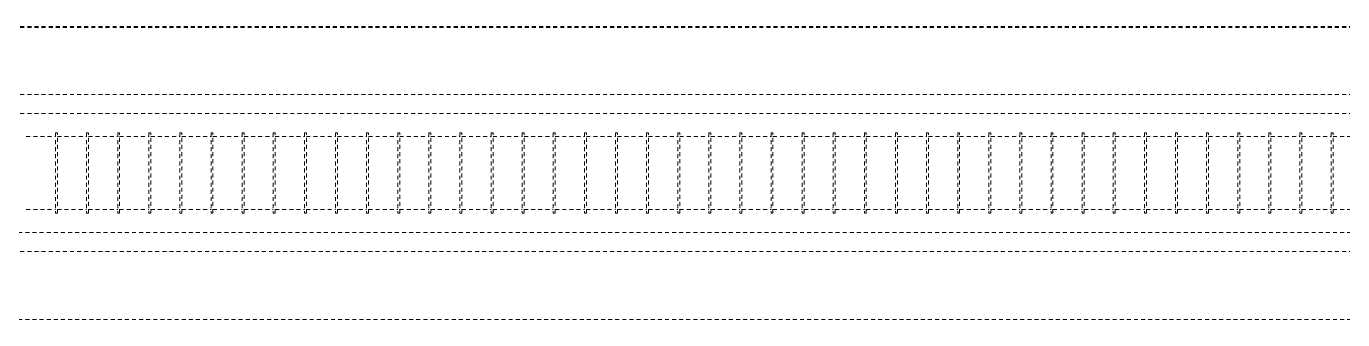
# Model space of a CAD drawing. Header units: inches. Extents: x -1263 to 2214, y -160 to 2229.
# Drawn here: x 879.26 to 920.94, y 1283.05 to 1292.32 of the extents above; entities that cross this region are included whole.
import ezdxf

# ---------------------------------------------------------------- set-up
doc = ezdxf.new("R2010")
doc.units = ezdxf.units.IN
doc.header["$MEASUREMENT"] = 0
doc.linetypes.add('Demolished', pattern=[0.1875, 0.125, -0.0625])
doc.layers.add('E-LITE-EQPM', color=33, linetype='Demolished', lineweight=9)

# ---------------------------------------------------------------- blocks, each defined once
blk = doc.blocks.new('L-Pendant-Axis-LT-Louver - L-Pendant-Axis-LT-Louver-V42-6TH FLOOR RCP DEMO')
at = {"layer": 'E-LITE-EQPM', "color": 7}
for p, q in [((72.594, 4.635), (-72.594, 4.635)), ((-72.594, 2.485), (72.594, 2.485)), ((72.594, 1.881), (-72.594, 1.881)), ((-37.955, -1.265), (-37.955, 1.265)), ((-37.893, 1.265), (-37.955, 1.265)), ((-37.893, 1.265), (-37.893, -1.265)), ((-36.97, -1.265), (-36.97, 1.265)), ((-36.908, 1.265), (-36.97, 1.265)), ((-36.908, 1.265), (-36.908, -1.265)), ((-35.985, -1.265), (-35.985, 1.265)), ((-35.923, 1.265), (-35.985, 1.265)), ((-35.923, 1.265), (-35.923, -1.265)), ((-35, -1.265), (-35, 1.265)), ((-34.938, 1.265), (-35, 1.265)), ((-34.938, 1.265), (-34.938, -1.265)), ((-34.015, -1.265), (-34.015, 1.265)), ((-33.953, 1.265), (-34.015, 1.265)), ((-33.953, 1.265), (-33.953, -1.265)), ((-33.03, -1.265), (-33.03, 1.265)), ((-32.968, 1.265), (-33.03, 1.265)), ((-32.968, 1.265), (-32.968, -1.265)), ((-32.045, -1.265), (-32.045, 1.265)), ((-31.983, 1.265), (-32.045, 1.265)), ((-31.983, 1.265), (-31.983, -1.265)), ((-31.06, -1.265), (-31.06, 1.265)), ((-30.998, 1.265), (-31.06, 1.265)), ((-30.998, 1.265), (-30.998, -1.265)), ((-30.075, -1.265), (-30.075, 1.265)), ((-30.012, 1.265), (-30.075, 1.265)), ((-30.012, 1.265), (-30.012, -1.265)), ((-29.09, -1.265), (-29.09, 1.265)), ((-29.027, 1.265), (-29.09, 1.265)), ((-29.027, 1.265), (-29.027, -1.265)), ((-28.105, -1.265), (-28.105, 1.265)), ((-28.042, 1.265), (-28.105, 1.265)), ((-28.042, 1.265), (-28.042, -1.265)), ((-27.12, -1.265), (-27.12, 1.265)), ((-27.057, 1.265), (-27.12, 1.265)), ((-27.057, 1.265), (-27.057, -1.265)), ((-26.135, -1.265), (-26.135, 1.265)), ((-26.072, 1.265), (-26.135, 1.265)), ((-26.072, 1.265), (-26.072, -1.265)), ((-25.15, -1.265), (-25.15, 1.265)), ((-25.087, 1.265), (-25.15, 1.265)), ((-25.087, 1.265), (-25.087, -1.265)), ((-24.165, -1.265), (-24.165, 1.265)), ((-24.102, 1.265), (-24.165, 1.265)), ((-24.102, 1.265), (-24.102, -1.265)), ((-23.18, -1.265), (-23.18, 1.265)), ((-23.117, 1.265), (-23.18, 1.265)), ((-23.117, 1.265), (-23.117, -1.265)), ((-22.195, -1.265), (-22.195, 1.265)), ((-22.132, 1.265), (-22.195, 1.265)), ((-22.132, 1.265), (-22.132, -1.265)), ((-21.21, -1.265), (-21.21, 1.265)), ((-21.147, 1.265), (-21.21, 1.265)), ((-21.147, 1.265), (-21.147, -1.265)), ((-20.225, -1.265), (-20.225, 1.265)), ((-20.162, 1.265), (-20.225, 1.265)), ((-20.162, 1.265), (-20.162, -1.265)), ((-19.24, -1.265), (-19.24, 1.265)), ((-19.177, 1.265), (-19.24, 1.265)), ((-19.177, 1.265), (-19.177, -1.265)), ((-18.254, -1.265), (-18.254, 1.265)), ((-18.192, 1.265), (-18.254, 1.265)), ((-18.192, 1.265), (-18.192, -1.265)), ((-17.269, -1.265), (-17.269, 1.265)), ((-17.207, 1.265), (-17.269, 1.265)), ((-17.207, 1.265), (-17.207, -1.265)), ((-16.284, -1.265), (-16.284, 1.265)), ((-16.222, 1.265), (-16.284, 1.265)), ((-16.222, 1.265), (-16.222, -1.265)), ((-15.299, -1.265), (-15.299, 1.265)), ((-15.237, 1.265), (-15.299, 1.265)), ((-15.237, 1.265), (-15.237, -1.265)), ((-14.314, -1.265), (-14.314, 1.265)), ((-14.252, 1.265), (-14.314, 1.265)), ((-14.252, 1.265), (-14.252, -1.265)), ((-13.329, -1.265), (-13.329, 1.265)), ((-13.267, 1.265), (-13.329, 1.265)), ((-13.267, 1.265), (-13.267, -1.265)), ((-12.344, -1.265), (-12.344, 1.265)), ((-12.282, 1.265), (-12.344, 1.265)), ((-12.282, 1.265), (-12.282, -1.265)), ((-11.359, -1.265), (-11.359, 1.265)), ((-11.297, 1.265), (-11.359, 1.265)), ((-11.297, 1.265), (-11.297, -1.265)), ((-10.374, -1.265), (-10.374, 1.265)), ((-10.312, 1.265), (-10.374, 1.265)), ((-10.312, 1.265), (-10.312, -1.265)), ((-9.389, -1.265), (-9.389, 1.265)), ((-9.327, 1.265), (-9.389, 1.265)), ((-9.327, 1.265), (-9.327, -1.265)), ((-8.404, -1.265), (-8.404, 1.265)), ((-8.342, 1.265), (-8.404, 1.265)), ((-8.342, 1.265), (-8.342, -1.265)), ((-7.419, -1.265), (-7.419, 1.265)), ((-7.357, 1.265), (-7.419, 1.265)), ((-7.357, 1.265), (-7.357, -1.265)), ((-6.434, -1.265), (-6.434, 1.265)), ((-6.372, 1.265), (-6.434, 1.265)), ((-6.372, 1.265), (-6.372, -1.265)), ((-5.449, -1.265), (-5.449, 1.265)), ((-5.386, 1.265), (-5.449, 1.265)), ((-5.386, 1.265), (-5.386, -1.265)), ((-4.464, -1.265), (-4.464, 1.265)), ((-4.401, 1.265), (-4.464, 1.265)), ((-4.401, 1.265), (-4.401, -1.265)), ((-3.479, -1.265), (-3.479, 1.265)), ((-3.416, 1.265), (-3.479, 1.265)), ((-3.416, 1.265), (-3.416, -1.265)), ((-2.494, -1.265), (-2.494, 1.265)), ((-2.431, 1.265), (-2.494, 1.265)), ((-2.431, 1.265), (-2.431, -1.265)), ((-1.509, -1.265), (-1.509, 1.265)), ((-1.446, 1.265), (-1.509, 1.265)), ((-1.446, 1.265), (-1.446, -1.265)), ((-0.524, -1.265), (-0.524, 1.265)), ((-0.461, 1.265), (-0.524, 1.265)), ((-0.461, 1.265), (-0.461, -1.265)), ((0.461, -1.265), (0.461, 1.265)), ((0.524, 1.265), (0.461, 1.265)), ((0.524, 1.265), (0.524, -1.265)), ((1.446, -1.265), (1.446, 1.265)), ((1.509, 1.265), (1.446, 1.265)), ((1.509, 1.265), (1.509, -1.265)), ((2.431, -1.265), (2.431, 1.265)), ((2.494, 1.265), (2.431, 1.265)), ((2.494, 1.265), (2.494, -1.265)), ((-38.878, 1.15), (-37.955, 1.15)), ((-37.893, 1.15), (-36.97, 1.15)), ((-36.908, 1.15), (-35.985, 1.15)), ((-35.923, 1.15), (-35, 1.15)), ((-34.938, 1.15), (-34.015, 1.15)), ((-33.953, 1.15), (-33.03, 1.15)), ((-32.968, 1.15), (-32.045, 1.15)), ((-31.983, 1.15), (-31.06, 1.15)), ((-30.998, 1.15), (-30.075, 1.15)), ((-30.012, 1.15), (-29.09, 1.15)), ((-29.027, 1.15), (-28.105, 1.15)), ((-28.042, 1.15), (-27.12, 1.15)), ((-27.057, 1.15), (-26.135, 1.15)), ((-26.072, 1.15), (-25.15, 1.15)), ((-25.087, 1.15), (-24.165, 1.15)), ((-24.102, 1.15), (-23.18, 1.15)), ((-23.117, 1.15), (-22.195, 1.15)), ((-22.132, 1.15), (-21.21, 1.15)), ((-21.147, 1.15), (-20.225, 1.15)), ((-20.162, 1.15), (-19.24, 1.15)), ((-19.177, 1.15), (-18.254, 1.15)), ((-18.192, 1.15), (-17.269, 1.15)), ((-17.207, 1.15), (-16.284, 1.15)), ((-16.222, 1.15), (-15.299, 1.15)), ((-15.237, 1.15), (-14.314, 1.15)), ((-14.252, 1.15), (-13.329, 1.15)), ((-13.267, 1.15), (-12.344, 1.15)), ((-12.282, 1.15), (-11.359, 1.15)), ((-11.297, 1.15), (-10.374, 1.15)), ((-10.312, 1.15), (-9.389, 1.15)), ((-9.327, 1.15), (-8.404, 1.15)), ((-8.342, 1.15), (-7.419, 1.15)), ((-7.357, 1.15), (-6.434, 1.15)), ((-6.372, 1.15), (-5.449, 1.15)), ((-5.386, 1.15), (-4.464, 1.15)), ((-4.401, 1.15), (-3.479, 1.15)), ((-3.416, 1.15), (-2.494, 1.15)), ((-2.431, 1.15), (-1.509, 1.15)), ((-1.446, 1.15), (-0.524, 1.15)), ((-0.461, 1.15), (0.461, 1.15)), ((0.524, 1.15), (1.446, 1.15)), ((1.509, 1.15), (2.431, 1.15)), ((2.494, 1.15), (3.416, 1.15)), ((-38.878, -1.15), (-37.955, -1.15)), ((-37.893, -1.15), (-36.97, -1.15)), ((-36.908, -1.15), (-35.985, -1.15)), ((-35.923, -1.15), (-35, -1.15)), ((-34.938, -1.15), (-34.015, -1.15)), ((-33.953, -1.15), (-33.03, -1.15)), ((-32.968, -1.15), (-32.045, -1.15)), ((-31.983, -1.15), (-31.06, -1.15)), ((-30.998, -1.15), (-30.075, -1.15)), ((-30.012, -1.15), (-29.09, -1.15)), ((-29.027, -1.15), (-28.105, -1.15)), ((-28.042, -1.15), (-27.12, -1.15)), ((-27.057, -1.15), (-26.135, -1.15)), ((-26.072, -1.15), (-25.15, -1.15)), ((-25.087, -1.15), (-24.165, -1.15)), ((-24.102, -1.15), (-23.18, -1.15)), ((-23.117, -1.15), (-22.195, -1.15)), ((-22.132, -1.15), (-21.21, -1.15)), ((-21.147, -1.15), (-20.225, -1.15)), ((-20.162, -1.15), (-19.24, -1.15)), ((-19.177, -1.15), (-18.254, -1.15)), ((-18.192, -1.15), (-17.269, -1.15)), ((-17.207, -1.15), (-16.284, -1.15)), ((-16.222, -1.15), (-15.299, -1.15)), ((-15.237, -1.15), (-14.314, -1.15)), ((-14.252, -1.15), (-13.329, -1.15)), ((-13.267, -1.15), (-12.344, -1.15)), ((-12.282, -1.15), (-11.359, -1.15)), ((-11.297, -1.15), (-10.374, -1.15)), ((-10.312, -1.15), (-9.389, -1.15)), ((-9.327, -1.15), (-8.404, -1.15)), ((-8.342, -1.15), (-7.419, -1.15)), ((-7.357, -1.15), (-6.434, -1.15)), ((-6.372, -1.15), (-5.449, -1.15)), ((-5.386, -1.15), (-4.464, -1.15)), ((-4.401, -1.15), (-3.479, -1.15)), ((-3.416, -1.15), (-2.494, -1.15)), ((-2.431, -1.15), (-1.509, -1.15)), ((-1.446, -1.15), (-0.524, -1.15)), ((-0.461, -1.15), (0.461, -1.15)), ((0.524, -1.15), (1.446, -1.15)), ((1.509, -1.15), (2.431, -1.15)), ((2.494, -1.15), (3.416, -1.15)), ((-37.955, -1.265), (-37.893, -1.265)), ((-36.97, -1.265), (-36.908, -1.265)), ((-35.985, -1.265), (-35.923, -1.265)), ((-35, -1.265), (-34.938, -1.265)), ((-34.015, -1.265), (-33.953, -1.265)), ((-33.03, -1.265), (-32.968, -1.265)), ((-32.045, -1.265), (-31.983, -1.265)), ((-31.06, -1.265), (-30.998, -1.265)), ((-30.075, -1.265), (-30.012, -1.265)), ((-29.09, -1.265), (-29.027, -1.265)), ((-28.105, -1.265), (-28.042, -1.265)), ((-27.12, -1.265), (-27.057, -1.265)), ((-26.135, -1.265), (-26.072, -1.265)), ((-25.15, -1.265), (-25.087, -1.265)), ((-24.165, -1.265), (-24.102, -1.265)), ((-23.18, -1.265), (-23.117, -1.265)), ((-22.195, -1.265), (-22.132, -1.265)), ((-21.21, -1.265), (-21.147, -1.265)), ((-20.225, -1.265), (-20.162, -1.265)), ((-19.24, -1.265), (-19.177, -1.265)), ((-18.254, -1.265), (-18.192, -1.265)), ((-17.269, -1.265), (-17.207, -1.265)), ((-16.284, -1.265), (-16.222, -1.265)), ((-15.299, -1.265), (-15.237, -1.265)), ((-14.314, -1.265), (-14.252, -1.265)), ((-13.329, -1.265), (-13.267, -1.265)), ((-12.344, -1.265), (-12.282, -1.265)), ((-11.359, -1.265), (-11.297, -1.265)), ((-10.374, -1.265), (-10.312, -1.265)), ((-9.389, -1.265), (-9.327, -1.265)), ((-8.404, -1.265), (-8.342, -1.265)), ((-7.419, -1.265), (-7.357, -1.265)), ((-6.434, -1.265), (-6.372, -1.265)), ((-5.449, -1.265), (-5.386, -1.265)), ((-4.464, -1.265), (-4.401, -1.265)), ((-3.479, -1.265), (-3.416, -1.265)), ((-2.494, -1.265), (-2.431, -1.265)), ((-1.509, -1.265), (-1.446, -1.265)), ((-0.524, -1.265), (-0.461, -1.265)), ((0.461, -1.265), (0.524, -1.265)), ((1.446, -1.265), (1.509, -1.265)), ((2.431, -1.265), (2.494, -1.265)), ((-72.594, -1.881), (72.594, -1.881)), ((-72.594, -2.485), (72.594, -2.485)), ((-72.594, -4.597), (72.594, -4.597)), ((-72.594, -4.635), (72.594, -4.635))]:
    blk.add_line(p, q, dxfattribs=at)

msp = doc.modelspace()

# ---------------------------------------------------------------- block references
at = {"layer": 'E-LITE-EQPM', "color": 7, "extrusion": (0, 0, -1), "rotation": 180}
msp.add_blockref('L-Pendant-Axis-LT-Louver - L-Pendant-Axis-LT-Louver-V42-6TH FLOOR RCP DEMO', (-918.135, 1287.687), dxfattribs=at)

doc.saveas('drawing.dxf')
